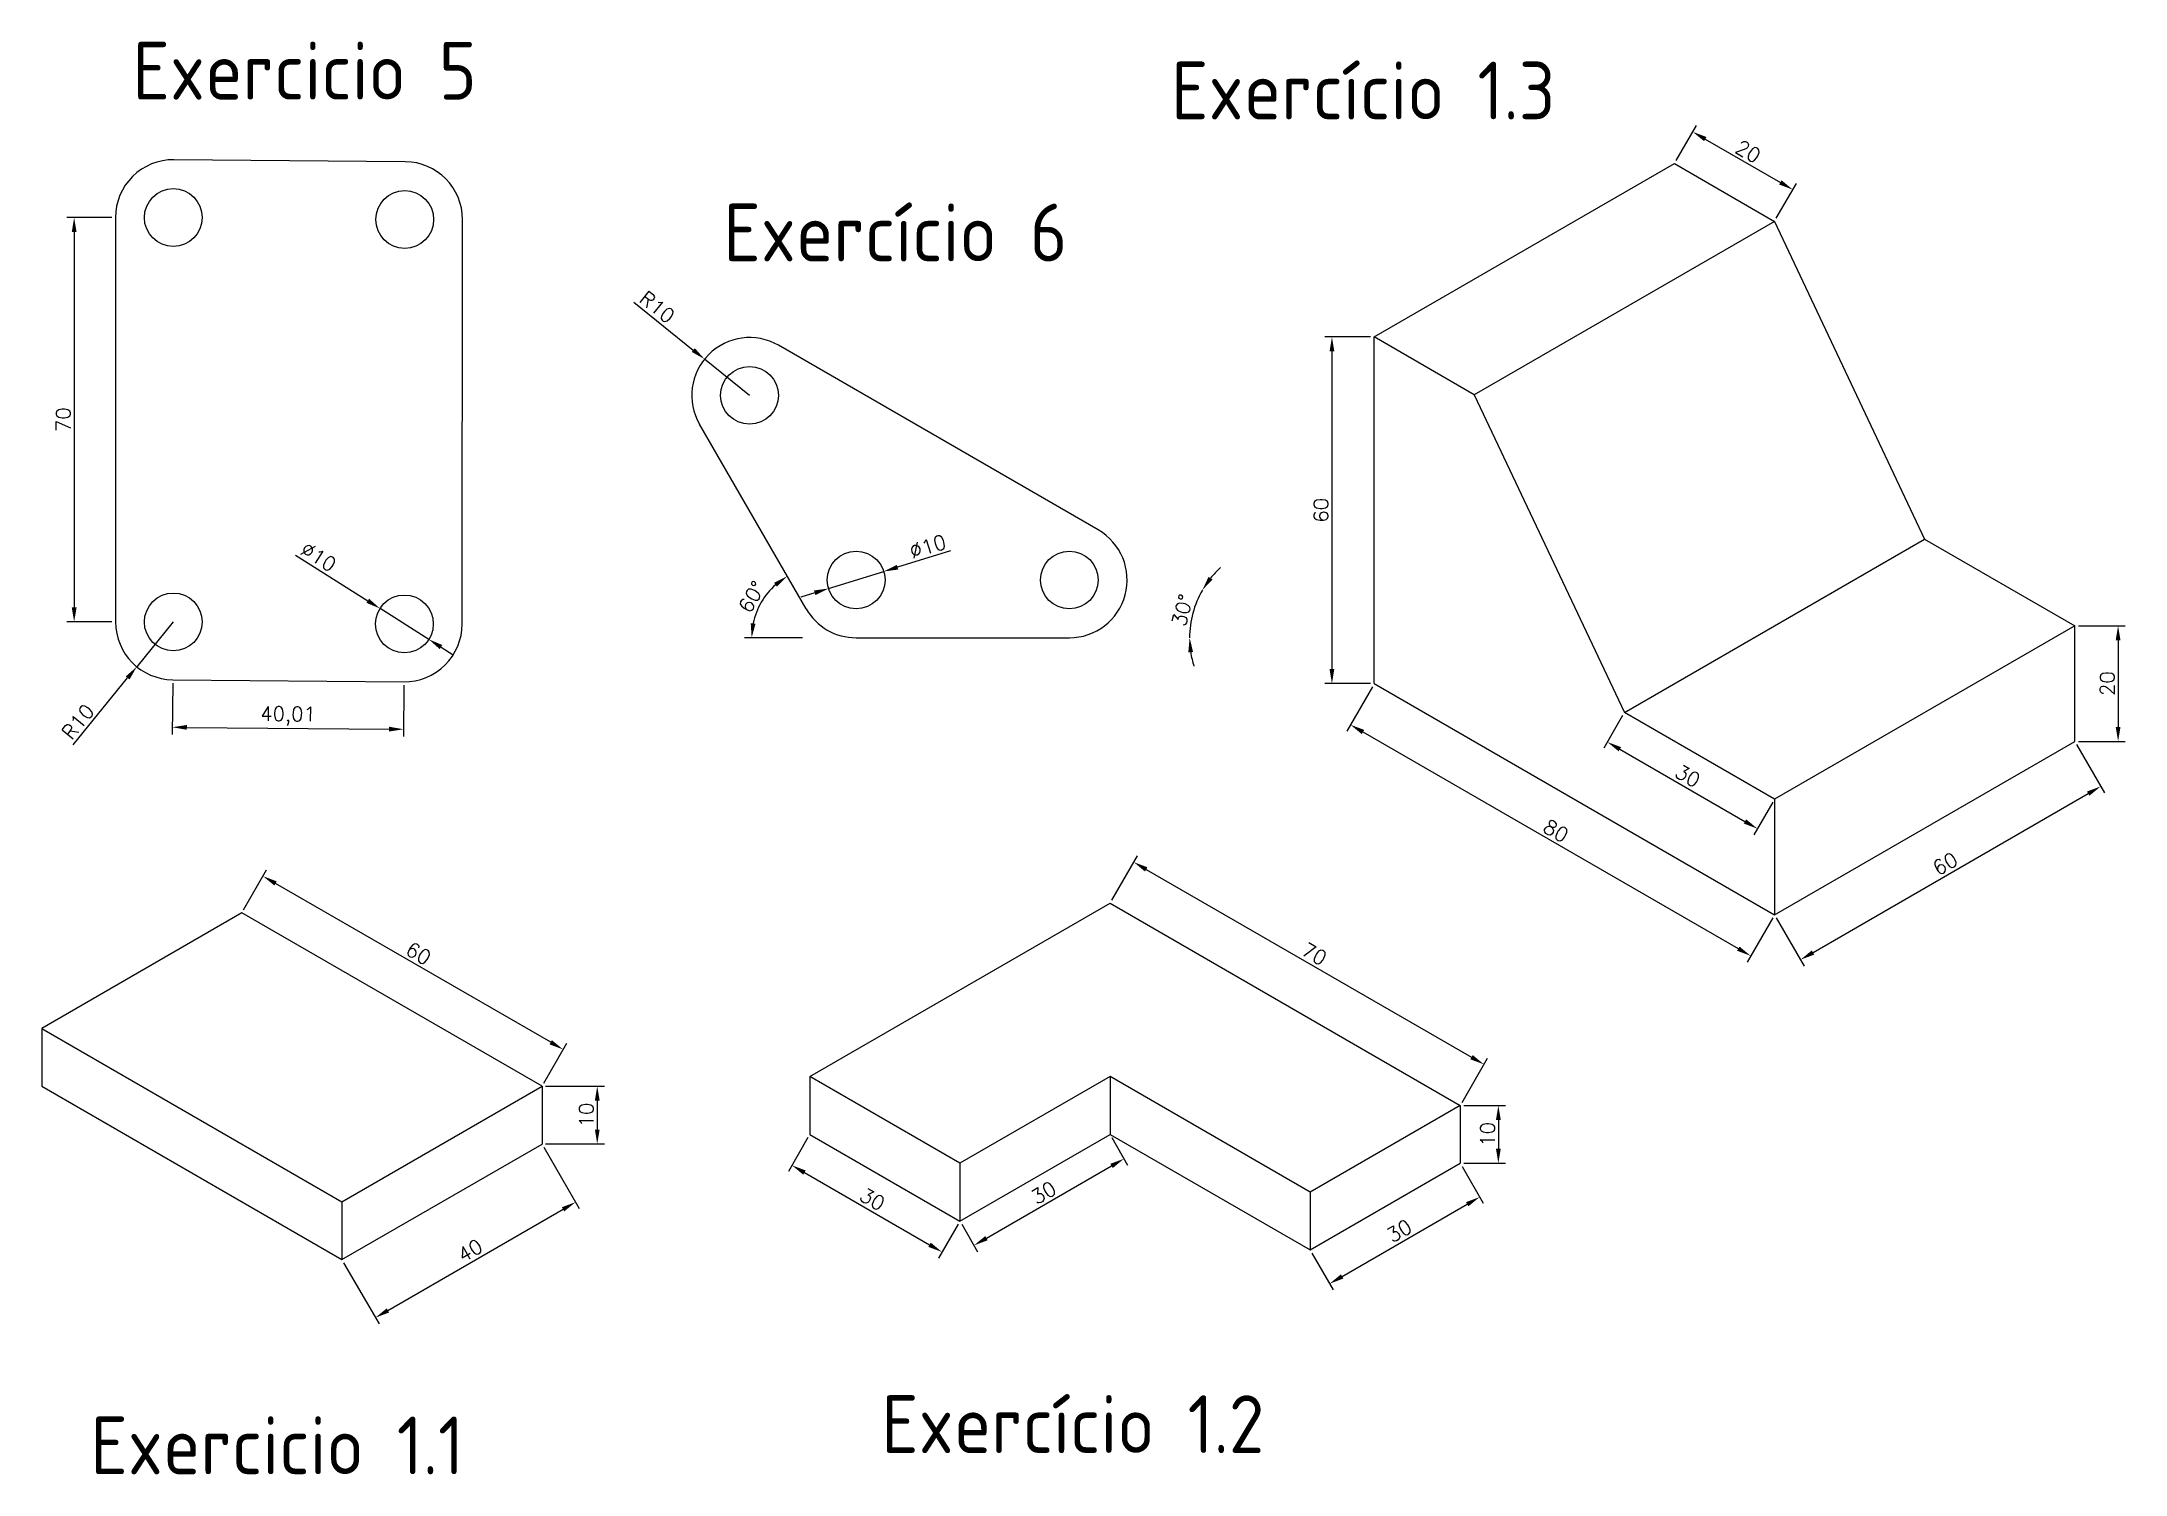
# Paper-space layout 'Bloco da legenda ISO A3' of a CAD drawing. Header units: millimetres. Extents: x 36 to 396, y 39 to 287.
import ezdxf

# ---------------------------------------------------------------- set-up
doc = ezdxf.new("R2010")
doc.units = ezdxf.units.MM
doc.styles.add('ISO Proporcional', font='isocp.shx')
doc.styles.get("Standard").update_dxf_attribs({"font": 'simplex.shx'})
doc.dimstyles.new('ISO-25', dxfattribs={"dimtxt": 2.5, "dimasz": 2.5, "dimexe": 1.25, "dimexo": 0.625, "dimtad": 1, "dimtxsty": 'Standard', "dimcen": 2.5, "dimadec": 0, "dimazin": 0, "dimtfac": 1, "dimtmove": 0, "dimatfit": 3, "dimfxl": 1, "dimarcsym": 0})

# ---------------------------------------------------------------- blocks, each defined once
blk = doc.blocks.new('*D6')
at = {"color": 0, "lineweight": -2, "transparency": 16777216}
for p, q in [((47.71, 256.64), (39.92, 256.64)), ((41.17, 254.14), (41.17, 189.14)), ((47.71, 186.64), (39.92, 186.64))]:
    blk.add_line(p, q, dxfattribs=at)
at = {"color": 0, "transparency": 16777216}
for points in [[(40.76, 254.14), (41.59, 254.14), (41.17, 256.64)], [(40.76, 189.14), (41.59, 189.14), (41.17, 186.64)]]:
    blk.add_solid(points, dxfattribs=at)
at = {"layer": 'Defpoints', "color": 0, "transparency": 16777216}
for p in [(48.33, 256.64), (41.17, 186.64), (48.33, 186.64)]:
    blk.add_point(p, dxfattribs=at)
at = {"color": 0, "transparency": 16777216, "insert": (39.3, 221.64), "char_height": 2.5, "attachment_point": 5, "rotation": 90}
blk.add_mtext('70', dxfattribs=at)
blk = doc.blocks.new('*D7')
at = {"color": 0, "lineweight": -2, "transparency": 16777216}
for p, q in [((58.24, 176.01), (58.16, 167.16)), ((98.24, 175.67), (98.17, 166.81)), ((60.67, 168.38), (95.68, 168.08))]:
    blk.add_line(p, q, dxfattribs=at)
at = {"color": 0, "transparency": 16777216}
for points in [[(60.68, 168.8), (60.67, 167.97), (58.17, 168.41)], [(95.68, 168.5), (95.68, 167.67), (98.18, 168.06)]]:
    blk.add_solid(points, dxfattribs=at)
at = {"layer": 'Defpoints', "color": 0, "transparency": 16777216}
for p in [(58.25, 176.64), (98.25, 176.29), (98.18, 168.06)]:
    blk.add_point(p, dxfattribs=at)
at = {"color": 0, "transparency": 16777216, "insert": (78.19, 170.35), "char_height": 2.5, "attachment_point": 5, "rotation": 359.5053}
blk.add_mtext('40,01', dxfattribs=at)
blk = doc.blocks.new('*D8')
at = {"color": 0, "lineweight": -2, "transparency": 16777216}
for p, q in [((58.33, 186.64), (52.01, 178.88)), ((40.98, 165.35), (50.43, 176.95))]:
    blk.add_line(p, q, dxfattribs=at)
at = {"color": 0, "transparency": 16777216}
blk.add_solid([(50.11, 177.21), (50.76, 176.68), (52.01, 178.88)], dxfattribs=at)
at = {"layer": 'Defpoints', "color": 0, "transparency": 16777216}
for p in [(58.33, 186.64), (52.01, 178.88)]:
    blk.add_point(p, dxfattribs=at)
at = {"color": 0, "transparency": 16777216, "insert": (41.84, 169.37), "char_height": 2.5, "attachment_point": 5, "rotation": 50.8194}
blk.add_mtext('R10', dxfattribs=at)
blk = doc.blocks.new('*D9')
at = {"color": 0, "lineweight": -2, "transparency": 16777216}
for p, q in [((79.48, 198.2), (92, 190.3)), ((102.56, 183.62), (94.11, 188.96)), ((104.68, 182.28), (106.79, 180.95))]:
    blk.add_line(p, q, dxfattribs=at)
at = {"color": 0, "transparency": 16777216}
for points in [[(92.22, 190.65), (91.77, 189.94), (94.11, 188.96)], [(104.9, 182.64), (104.45, 181.93), (102.56, 183.62)]]:
    blk.add_solid(points, dxfattribs=at)
at = {"layer": 'Defpoints', "color": 0, "transparency": 16777216}
for p in [(94.11, 188.96), (102.56, 183.62)]:
    blk.add_point(p, dxfattribs=at)
at = {"color": 0, "transparency": 16777216, "insert": (83.48, 197.9), "char_height": 2.5, "attachment_point": 5, "rotation": 327.7083}
blk.add_mtext('∅10', dxfattribs=at)
blk = doc.blocks.new('*D10')
at = {"color": 0, "lineweight": -2, "transparency": 16777216}
for p, q in [((192.85, 198.93), (183.69, 196.1)), ((171.74, 192.42), (181.3, 195.37)), ((169.36, 191.68), (166.97, 190.94))]:
    blk.add_line(p, q, dxfattribs=at)
at = {"color": 0, "transparency": 16777216}
for points in [[(183.57, 196.5), (183.81, 195.71), (181.3, 195.37)], [(169.23, 192.08), (169.48, 191.28), (171.74, 192.42)]]:
    blk.add_solid(points, dxfattribs=at)
at = {"layer": 'Defpoints', "color": 0, "transparency": 16777216}
for p in [(181.3, 195.37), (171.74, 192.42)]:
    blk.add_point(p, dxfattribs=at)
at = {"color": 0, "transparency": 16777216, "insert": (188.91, 199.68), "char_height": 2.5, "attachment_point": 5, "rotation": 17.1512}
blk.add_mtext('∅10', dxfattribs=at)
blk = doc.blocks.new('*D11')
at = {"color": 0, "lineweight": -2, "transparency": 16777216}
for p, q in [((138.07, 241.98), (148.34, 233.7)), ((158.07, 225.85), (150.28, 232.13))]:
    blk.add_line(p, q, dxfattribs=at)
at = {"color": 0, "transparency": 16777216}
blk.add_solid([(148.6, 234.02), (148.08, 233.37), (150.28, 232.13)], dxfattribs=at)
at = {"layer": 'Defpoints', "color": 0, "transparency": 16777216}
for p in [(150.28, 232.13), (158.07, 225.85)]:
    blk.add_point(p, dxfattribs=at)
at = {"color": 0, "transparency": 16777216, "insert": (142.09, 241.14), "char_height": 2.5, "attachment_point": 5, "rotation": 321.1242}
blk.add_mtext('R10', dxfattribs=at)
blk = doc.blocks.new('*D12')
at = {"color": 0, "lineweight": -2, "transparency": 16777216}
blk.add_line((167.24, 183.89), (157.19, 183.89), dxfattribs=at)
blk.add_arc((170.75, 183.89), 12.3, 131.6611, 168.3389, dxfattribs=at)
at = {"color": 0, "transparency": 16777216}
for points in [[(162.33, 193.42), (162.81, 192.75), (164.6, 194.55)], [(159.11, 186.34), (158.28, 186.42), (158.44, 183.89)]]:
    blk.add_solid(points, dxfattribs=at)
at = {"layer": 'Defpoints', "color": 0, "transparency": 16777216}
for p in [(149.41, 220.85), (161.32, 191.8), (167.86, 188.89), (167.86, 183.89), (176.52, 183.89)]:
    blk.add_point(p, dxfattribs=at)
at = {"color": 0, "transparency": 16777216, "insert": (158.47, 190.98), "char_height": 2.5, "attachment_point": 5, "rotation": 60}
blk.add_mtext('60°', dxfattribs=at)
blk = doc.blocks.new('*D13')
at = {"color": 0, "lineweight": -2, "transparency": 16777216}
for start, end in [(132.6267, 141.3134), (150, 180), (188.6866, 197.3733)]:
    blk.add_arc((250.75, 183.89), 16.51, start, end, dxfattribs=at)
at = {"color": 0, "transparency": 16777216}
for points in [[(238.21, 193.97), (237.52, 194.44), (236.45, 192.15)], [(234.02, 181.37), (234.85, 181.43), (234.24, 183.89)]]:
    blk.add_solid(points, dxfattribs=at)
at = {"layer": 'Defpoints', "color": 0, "transparency": 16777216}
for p in [(218.43, 202.55), (235.24, 189.54), (213.43, 183.89), (250.75, 183.89), (250.75, 183.89)]:
    blk.add_point(p, dxfattribs=at)
at = {"color": 0, "transparency": 16777216, "insert": (232.99, 188.65), "char_height": 2.5, "attachment_point": 5, "rotation": 75}
blk.add_mtext('30°', dxfattribs=at)
blk = doc.blocks.new('*D14')
at = {"color": 0, "lineweight": -2, "transparency": 16777216}
for p, q in [((122.46, 95.73), (128.58, 85.14)), ((95.48, 67.47), (125.79, 84.97)), ((87.82, 75.73), (93.94, 65.14))]:
    blk.add_line(p, q, dxfattribs=at)
at = {"color": 0, "transparency": 16777216}
for points in [[(125.59, 85.33), (126, 84.61), (127.96, 86.22)], [(95.27, 67.83), (95.69, 67.11), (93.32, 66.22)]]:
    blk.add_solid(points, dxfattribs=at)
at = {"layer": 'Defpoints', "color": 0, "transparency": 16777216}
for p in [(122.15, 96.28), (127.96, 86.22), (87.51, 76.28)]:
    blk.add_point(p, dxfattribs=at)
at = {"color": 0, "transparency": 16777216, "insert": (109.7, 77.84), "char_height": 2.5, "attachment_point": 5, "rotation": 30}
blk.add_mtext('40', dxfattribs=at)
blk = doc.blocks.new('*D15')
at = {"color": 0, "lineweight": -2, "transparency": 16777216}
for p, q in [((70.5, 136.82), (74.48, 143.71)), ((123.66, 113.88), (76.02, 141.38)), ((122.46, 106.82), (126.45, 113.71))]:
    blk.add_line(p, q, dxfattribs=at)
at = {"color": 0, "transparency": 16777216}
for points in [[(76.23, 141.74), (75.82, 141.02), (73.86, 142.63)], [(123.86, 114.24), (123.45, 113.52), (125.82, 112.63)]]:
    blk.add_solid(points, dxfattribs=at)
at = {"layer": 'Defpoints', "color": 0, "transparency": 16777216}
for p in [(73.86, 142.63), (70.19, 136.28), (122.15, 106.28)]:
    blk.add_point(p, dxfattribs=at)
at = {"color": 0, "transparency": 16777216, "insert": (100.78, 129.26), "char_height": 2.5, "attachment_point": 5, "rotation": 330}
blk.add_mtext('60', dxfattribs=at)
blk = doc.blocks.new('*D16')
at = {"color": 0, "lineweight": -2, "transparency": 16777216}
for p, q in [((122.78, 106.28), (132.96, 106.28)), ((131.71, 103.78), (131.71, 98.78)), ((122.78, 96.28), (132.96, 96.28))]:
    blk.add_line(p, q, dxfattribs=at)
at = {"color": 0, "transparency": 16777216}
for points in [[(131.3, 103.78), (132.13, 103.78), (131.71, 106.28)], [(131.3, 98.78), (132.13, 98.78), (131.71, 96.28)]]:
    blk.add_solid(points, dxfattribs=at)
at = {"layer": 'Defpoints', "color": 0, "transparency": 16777216}
for p in [(122.15, 106.28), (122.15, 96.28), (131.71, 96.28)]:
    blk.add_point(p, dxfattribs=at)
at = {"color": 0, "transparency": 16777216, "insert": (129.84, 101.28), "char_height": 2.5, "attachment_point": 5, "rotation": 90}
blk.add_mtext('10', dxfattribs=at)
blk = doc.blocks.new('*D17')
at = {"color": 0, "lineweight": -2, "transparency": 16777216}
for p, q in [((168.19, 97.4), (164.79, 91.5)), ((167.58, 91.33), (189.23, 78.83)), ((194.17, 82.4), (190.77, 76.5))]:
    blk.add_line(p, q, dxfattribs=at)
at = {"color": 0, "transparency": 16777216}
for points in [[(167.79, 91.7), (167.37, 90.97), (165.41, 92.58)], [(189.44, 79.2), (189.02, 78.47), (191.39, 77.58)]]:
    blk.add_solid(points, dxfattribs=at)
at = {"layer": 'Defpoints', "color": 0, "transparency": 16777216}
for p in [(168.5, 97.94), (194.48, 82.94), (191.39, 77.58)]:
    blk.add_point(p, dxfattribs=at)
at = {"color": 0, "transparency": 16777216, "insert": (179.34, 86.71), "char_height": 2.5, "attachment_point": 5, "rotation": 330}
blk.add_mtext('30', dxfattribs=at)
blk = doc.blocks.new('*D18')
at = {"color": 0, "lineweight": -2, "transparency": 16777216}
for p, q in [((220.78, 97.4), (223.52, 92.64)), ((199.08, 79.98), (220.73, 92.48)), ((194.8, 82.4), (197.54, 77.64))]:
    blk.add_line(p, q, dxfattribs=at)
at = {"color": 0, "transparency": 16777216}
for points in [[(220.52, 92.84), (220.94, 92.12), (222.9, 93.73)], [(198.87, 80.34), (199.29, 79.62), (196.92, 78.73)]]:
    blk.add_solid(points, dxfattribs=at)
at = {"layer": 'Defpoints', "color": 0, "transparency": 16777216}
for p in [(220.47, 97.94), (222.9, 93.73), (194.48, 82.94)]:
    blk.add_point(p, dxfattribs=at)
at = {"color": 0, "transparency": 16777216, "insert": (208.97, 87.85), "char_height": 2.5, "attachment_point": 5, "rotation": 30}
blk.add_mtext('30', dxfattribs=at)
blk = doc.blocks.new('*D19')
at = {"color": 0, "lineweight": -2, "transparency": 16777216}
for p, q in [((281.4, 92.4), (285.08, 86.02)), ((260.64, 73.35), (282.29, 85.85)), ((255.42, 77.4), (259.1, 71.02))]:
    blk.add_line(p, q, dxfattribs=at)
at = {"color": 0, "transparency": 16777216}
for points in [[(282.08, 86.21), (282.5, 85.49), (284.46, 87.1)], [(260.43, 73.71), (260.85, 72.99), (258.48, 72.1)]]:
    blk.add_solid(points, dxfattribs=at)
at = {"layer": 'Defpoints', "color": 0, "transparency": 16777216}
for p in [(281.09, 92.94), (284.46, 87.1), (255.11, 77.94)]:
    blk.add_point(p, dxfattribs=at)
at = {"color": 0, "transparency": 16777216, "insert": (270.53, 81.23), "char_height": 2.5, "attachment_point": 5, "rotation": 30}
blk.add_mtext('30', dxfattribs=at)
blk = doc.blocks.new('*D20')
at = {"color": 0, "lineweight": -2, "transparency": 16777216}
for p, q in [((281.71, 102.94), (288.93, 102.94)), ((287.68, 100.44), (287.68, 95.44)), ((281.71, 92.94), (288.93, 92.94))]:
    blk.add_line(p, q, dxfattribs=at)
at = {"color": 0, "transparency": 16777216}
for points in [[(287.27, 100.44), (288.1, 100.44), (287.68, 102.94)], [(287.27, 95.44), (288.1, 95.44), (287.68, 92.94)]]:
    blk.add_solid(points, dxfattribs=at)
at = {"layer": 'Defpoints', "color": 0, "transparency": 16777216}
for p in [(281.09, 102.94), (281.09, 92.94), (287.68, 92.94)]:
    blk.add_point(p, dxfattribs=at)
at = {"color": 0, "transparency": 16777216, "insert": (285.81, 97.94), "char_height": 2.5, "attachment_point": 5, "rotation": 90}
blk.add_mtext('10', dxfattribs=at)
blk = doc.blocks.new('*D21')
at = {"color": 0, "lineweight": -2, "transparency": 16777216}
for p, q in [((220.78, 138.48), (225.2, 146.14)), ((226.74, 143.81), (283.03, 111.31)), ((281.4, 103.48), (285.82, 111.14))]:
    blk.add_line(p, q, dxfattribs=at)
at = {"color": 0, "transparency": 16777216}
for points in [[(226.95, 144.17), (226.53, 143.44), (224.57, 145.06)], [(283.24, 111.67), (282.82, 110.94), (285.2, 110.06)]]:
    blk.add_solid(points, dxfattribs=at)
at = {"layer": 'Defpoints', "color": 0, "transparency": 16777216}
for p in [(220.47, 137.94), (285.2, 110.06), (281.09, 102.94)]:
    blk.add_point(p, dxfattribs=at)
at = {"color": 0, "transparency": 16777216, "insert": (255.82, 129.18), "char_height": 2.5, "attachment_point": 5, "rotation": 330}
blk.add_mtext('70', dxfattribs=at)
blk = doc.blocks.new('*D29')
at = {"color": 0, "lineweight": -2, "transparency": 16777216}
for p, q in [((318.47, 266.51), (321.96, 272.54)), ((323.5, 270.21), (336.49, 262.71)), ((335.79, 256.51), (339.28, 262.54))]:
    blk.add_line(p, q, dxfattribs=at)
at = {"color": 0, "transparency": 16777216}
for points in [[(323.71, 270.57), (323.29, 269.85), (321.33, 271.46)], [(336.7, 263.07), (336.28, 262.35), (338.65, 261.46)]]:
    blk.add_solid(points, dxfattribs=at)
at = {"layer": 'Defpoints', "color": 0, "transparency": 16777216}
for p in [(318.16, 265.97), (338.65, 261.46), (335.48, 255.97)]:
    blk.add_point(p, dxfattribs=at)
at = {"color": 0, "transparency": 16777216, "insert": (330.93, 268.08), "char_height": 2.5, "attachment_point": 5, "rotation": 330}
blk.add_mtext('20', dxfattribs=at)
blk = doc.blocks.new('*D30')
at = {"color": 0, "lineweight": -2, "transparency": 16777216}
for p, q in [((265.57, 235.97), (257.63, 235.97)), ((258.88, 233.47), (258.88, 178.47)), ((265.57, 175.97), (257.63, 175.97))]:
    blk.add_line(p, q, dxfattribs=at)
at = {"color": 0, "transparency": 16777216}
for points in [[(258.46, 233.47), (259.29, 233.47), (258.88, 235.97)], [(258.46, 178.47), (259.29, 178.47), (258.88, 175.97)]]:
    blk.add_solid(points, dxfattribs=at)
at = {"layer": 'Defpoints', "color": 0, "transparency": 16777216}
for p in [(266.2, 235.97), (258.88, 175.97), (266.2, 175.97)]:
    blk.add_point(p, dxfattribs=at)
at = {"color": 0, "transparency": 16777216, "insert": (257, 205.97), "char_height": 2.5, "attachment_point": 5, "rotation": 90}
blk.add_mtext('60', dxfattribs=at)
blk = doc.blocks.new('*D31')
at = {"color": 0, "lineweight": -2, "transparency": 16777216}
for p, q in [((265.89, 175.42), (261.46, 167.75)), ((264.25, 167.59), (329.2, 130.09)), ((335.17, 135.42), (330.74, 127.75))]:
    blk.add_line(p, q, dxfattribs=at)
at = {"color": 0, "transparency": 16777216}
for points in [[(264.46, 167.95), (264.04, 167.23), (262.08, 168.84)], [(329.41, 130.45), (328.99, 129.73), (331.36, 128.84)]]:
    blk.add_solid(points, dxfattribs=at)
at = {"layer": 'Defpoints', "color": 0, "transparency": 16777216}
for p in [(266.2, 175.97), (335.48, 135.97), (331.36, 128.84)]:
    blk.add_point(p, dxfattribs=at)
at = {"color": 0, "transparency": 16777216, "insert": (297.66, 150.46), "char_height": 2.5, "attachment_point": 5, "rotation": 330}
blk.add_mtext('80', dxfattribs=at)
blk = doc.blocks.new('*D32')
at = {"color": 0, "lineweight": -2, "transparency": 16777216}
for p, q in [((309.19, 170.42), (305.92, 164.77)), ((308.71, 164.6), (330.36, 152.1)), ((335.17, 155.42), (331.9, 149.77))]:
    blk.add_line(p, q, dxfattribs=at)
at = {"color": 0, "transparency": 16777216}
for points in [[(308.92, 164.97), (308.51, 164.24), (306.55, 165.85)], [(330.57, 152.47), (330.16, 151.74), (332.53, 150.85)]]:
    blk.add_solid(points, dxfattribs=at)
at = {"layer": 'Defpoints', "color": 0, "transparency": 16777216}
for p in [(309.5, 170.97), (335.48, 155.97), (332.53, 150.85)]:
    blk.add_point(p, dxfattribs=at)
at = {"color": 0, "transparency": 16777216, "insert": (320.48, 159.98), "char_height": 2.5, "attachment_point": 5, "rotation": 330}
blk.add_mtext('30', dxfattribs=at)
blk = doc.blocks.new('*D33')
at = {"color": 0, "lineweight": -2, "transparency": 16777216}
for p, q in [((387.75, 165.42), (392.57, 157.08)), ((342.15, 129.42), (389.78, 156.92)), ((335.79, 135.42), (340.61, 127.08))]:
    blk.add_line(p, q, dxfattribs=at)
at = {"color": 0, "transparency": 16777216}
for points in [[(389.57, 157.28), (389.99, 156.56), (391.94, 158.17)], [(341.94, 129.78), (342.36, 129.06), (339.98, 128.17)]]:
    blk.add_solid(points, dxfattribs=at)
at = {"layer": 'Defpoints', "color": 0, "transparency": 16777216}
for p in [(387.44, 165.97), (391.94, 158.17), (335.48, 135.97)]:
    blk.add_point(p, dxfattribs=at)
at = {"color": 0, "transparency": 16777216, "insert": (365.03, 144.79), "char_height": 2.5, "attachment_point": 5, "rotation": 30}
blk.add_mtext('60', dxfattribs=at)
blk = doc.blocks.new('*D34')
at = {"color": 0, "lineweight": -2, "transparency": 16777216}
for p, q in [((388.07, 185.97), (396.2, 185.97)), ((394.95, 183.47), (394.95, 168.47)), ((388.07, 165.97), (396.2, 165.97))]:
    blk.add_line(p, q, dxfattribs=at)
at = {"color": 0, "transparency": 16777216}
for points in [[(394.54, 183.47), (395.37, 183.47), (394.95, 185.97)], [(394.54, 168.47), (395.37, 168.47), (394.95, 165.97)]]:
    blk.add_solid(points, dxfattribs=at)
at = {"layer": 'Defpoints', "color": 0, "transparency": 16777216}
for p in [(387.44, 185.97), (387.44, 165.97), (394.95, 165.97)]:
    blk.add_point(p, dxfattribs=at)
at = {"color": 0, "transparency": 16777216, "insert": (393.08, 175.97), "char_height": 2.5, "attachment_point": 5, "rotation": 90}
blk.add_mtext('20', dxfattribs=at)

psp = doc.layouts.new('Bloco da legenda ISO A3')

# ---------------------------------------------------------------- linework, layer by layer
for p, q in [((98.475, 266.289), (58.418, 266.635)), ((266.198, 235.966), (318.16, 265.966)), ((318.16, 265.966), (335.48, 255.966)), ((48.331, 256.635), (48.331, 186.636)), ((108.337, 186.283), (108.389, 256.282)), ((335.48, 255.966), (283.519, 225.966)), ((335.48, 255.966), (361.461, 200.966)), ((218.428, 202.553), (163.069, 234.514)), ((266.198, 175.966), (266.198, 235.966)), ((283.519, 225.966), (266.198, 235.966)), ((283.519, 225.966), (309.5, 170.966)), ((167.862, 188.892), (149.409, 220.854)), ((309.5, 170.966), (361.461, 200.966)), ((361.461, 200.966), (387.442, 185.966)), ((387.442, 185.966), (335.48, 155.966)), ((387.442, 165.966), (387.442, 185.966)), ((176.522, 183.892), (213.428, 183.892)), ((58.245, 176.636), (98.25, 176.291)), ((266.198, 175.966), (335.48, 135.966)), ((335.48, 155.966), (309.5, 170.966)), ((335.48, 135.966), (387.442, 165.966)), ((335.48, 155.966), (335.48, 135.966)), ((168.504, 107.939), (220.465, 137.939)), ((220.465, 137.939), (281.087, 102.939)), ((70.191, 136.276), (35.55, 116.276)), ((122.152, 106.276), (70.191, 136.276)), ((35.55, 116.276), (87.511, 86.276)), ((35.55, 116.276), (35.55, 106.276)), ((35.55, 106.276), (87.511, 76.276)), ((87.511, 86.276), (122.152, 106.276)), ((122.152, 106.276), (122.152, 106.276)), ((122.152, 106.276), (122.152, 96.276)), ((194.485, 92.939), (168.504, 107.939)), ((168.504, 107.939), (168.504, 97.939)), ((220.465, 107.939), (194.485, 92.939)), ((255.106, 87.939), (220.465, 107.939)), ((220.465, 107.939), (220.465, 97.939)), ((281.087, 102.939), (255.106, 87.939)), ((281.087, 102.939), (281.087, 92.939)), ((168.504, 97.939), (194.485, 82.939)), ((194.485, 82.939), (220.465, 97.939)), ((220.465, 97.939), (255.106, 77.939)), ((87.511, 76.276), (122.152, 96.276)), ((194.485, 92.939), (194.485, 82.939)), ((255.106, 77.939), (281.087, 92.939)), ((255.106, 87.939), (255.106, 77.939)), ((87.511, 86.276), (87.511, 86.276)), ((87.511, 86.276), (87.511, 76.276))]:
    psp.add_line(p, q)
for centre in [(58.331, 256.635), (98.389, 256.29), (158.069, 225.854), (176.522, 193.892), (213.428, 193.892), (58.331, 186.636), (98.337, 186.29)]:
    psp.add_circle(centre, 5)
for centre, start, end in [((58.331, 256.635), 89.50581, 180), ((98.389, 256.29), 359.95746, 89.50581), ((158.069, 225.854), 60, 210), ((213.428, 193.892), 270, 60), ((176.522, 193.892), 210, 270), ((58.331, 186.636), 180, 269.50528), ((98.337, 186.29), 269.50528, 359.95746)]:
    psp.add_arc(centre, 10, start, end)

# ---------------------------------------------------------------- texts
at = {"char_height": 10, "attachment_point": 1, "style": 'ISO Proporcional'}
for s, width, insert in [('Exercicio 5', 65.00848, (51.285, 287.037)), ('Exercício 1.3', 91.86314, (231.05, 283.614)), ('Exercício 6', 93.58979, (153.561, 259.038)), ('Exercício 1.2', 95.21788, (180.873, 52.783)), ('Exercicio 1.1', 76.23098, (43.998, 49.102))]:
    psp.add_mtext_dynamic_manual_height_columns(s, width=width, gutter_width=12.5, heights=[0], dxfattribs=dict(at, insert=insert))

# ---------------------------------------------------------------- dimensions: what is measured, and where the dimension line sits
for p1, p2, distance, picture, middle in [((318.16, 265.966), (335.48, 255.966), 6.344, '*D29', (330.929, 268.083)), ((266.198, 235.966), (266.198, 175.966), -7.32, '*D30', (257.003, 205.966)), ((387.442, 185.966), (387.442, 165.966), 7.512, '*D34', (393.079, 175.966)), ((58.245, 176.636), (98.25, 176.291), -8.231, '*D7', (78.195, 170.346)), ((266.198, 175.966), (335.48, 135.966), -8.231, '*D31', (297.661, 150.461)), ((309.5, 170.966), (335.48, 155.966), -5.902, '*D32', (320.477, 159.978)), ((335.48, 135.966), (387.442, 165.966), -9.005, '*D33', (365.026, 144.791)), ((220.465, 137.939), (281.087, 102.939), 8.217, '*D21', (255.822, 129.179)), ((122.152, 106.276), (70.191, 136.276), -7.339, '*D15', (100.778, 129.255)), ((168.504, 97.939), (194.485, 82.939), -6.183, '*D17', (179.34, 86.708)), ((194.485, 82.939), (220.465, 97.939), -4.865, '*D18', (208.97, 87.85)), ((87.511, 76.276), (122.152, 96.276), -11.613, '*D14', (109.7, 77.843)), ((255.106, 77.939), (281.087, 92.939), -6.74, '*D19', (270.529, 81.226))]:
    dim = psp.add_aligned_dim(p1=p1, p2=p2, distance=distance, dimstyle='ISO-25')
    dim.commit()
    dim.dimension.update_dxf_attribs({"geometry": picture, "text_midpoint": middle})
for base, p1, p2, picture, middle in [((41.172, 186.636), (48.331, 256.635), (48.331, 186.636), '*D6', (39.297, 221.636)), ((131.712, 96.276), (122.152, 106.276), (122.152, 96.276), '*D16', (129.837, 101.276)), ((287.683, 92.939), (281.087, 102.939), (281.087, 92.939), '*D20', (285.808, 97.939))]:
    dim = psp.add_linear_dim(base=base, p1=p1, p2=p2, angle=90, dimstyle='ISO-25')
    dim.commit()
    dim.dimension.update_dxf_attribs({"geometry": picture, "text_midpoint": middle})
for center, mpoint, picture, middle in [((158.069, 225.854), (150.284, 232.13), '*D11', (140.916, 239.683)), ((58.331, 186.636), (52.014, 178.884), '*D8', (43.296, 168.188))]:
    dim = psp.add_radius_dim(center=center, mpoint=mpoint, dimstyle='ISO-25')
    dim.commit()
    dim.dimension.update_dxf_attribs({"geometry": picture, "text_midpoint": middle, "dimtype": 164})
for base, line1, line2, picture, middle in [((161.322, 191.802), ((176.522, 183.892), (167.862, 183.892)), ((167.862, 188.892), (149.409, 220.854)), '*D12', (158.468, 190.982)), ((235.238, 189.538), ((213.428, 183.892), (250.748, 183.892)), ((218.428, 202.553), (250.748, 183.892)), '*D13', (232.994, 188.65))]:
    dim = psp.add_angular_dim_2l(base=base, line1=line1, line2=line2, dimstyle='ISO-25')
    dim.commit()
    dim.dimension.update_dxf_attribs({"geometry": picture, "text_midpoint": middle})
dim = psp.add_diameter_dim_2p(p1=(171.744, 192.418), p2=(181.3, 195.367), dimstyle='ISO-25')
dim.commit()
dim.dimension.update_dxf_attribs({"geometry": '*D10', "text_midpoint": (189.461, 197.886)})
dim = psp.add_diameter_dim_2p(p1=(102.563, 183.619), p2=(94.11, 188.962), dimstyle='ISO-25')
dim.commit()
dim.dimension.update_dxf_attribs({"geometry": '*D9', "text_midpoint": (82.479, 196.312), "dimtype": 163})

doc.saveas('drawing.dxf')
